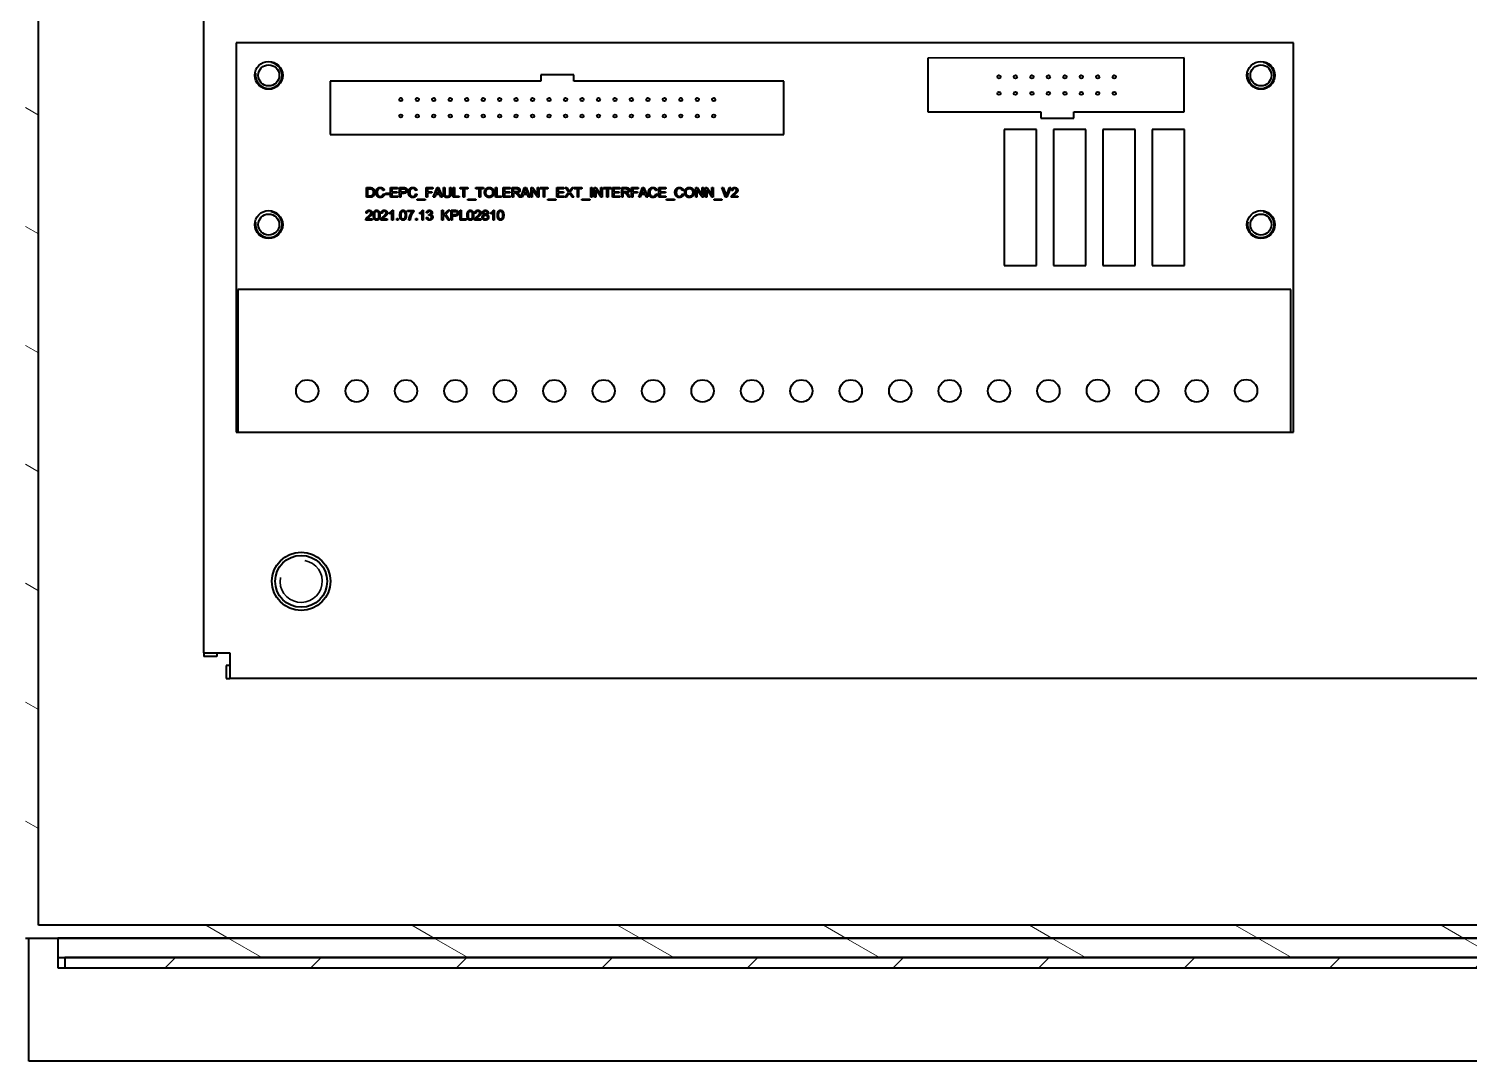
# Model space of a CAD drawing. Header units: millimetres. Extents: x 0 to 5945, y 0 to 4205.
# Drawn here: x 4224.2 to 4446.3, y 2547.1 to 2706.2 of the extents above; entities that cross this region are included whole.
import ezdxf

# ---------------------------------------------------------------- set-up
doc = ezdxf.new("R2010")
doc.units = ezdxf.units.MM
doc.header["$LTSCALE"] = 5
for name, color, linetype, lineweight in [('가시적인 것(ISO)', 3, 'Continuous', 40), ('가시적인 좁은 것(ISO)', 3, 'Continuous', 35), ('해치(ISO)', 7, 'Continuous', 18)]:
    doc.layers.add(name, color=color, linetype=linetype, lineweight=lineweight)
pattern_1 = [(150.00025, (0, 0), (-7.93744, -13.748187), [])]

msp = doc.modelspace()

# ---------------------------------------------------------------- hatches: boundary and pattern name
at = {"layer": '해치(ISO)'}
h = msp.add_hatch(dxfattribs=at)
h.set_pattern_fill('ANSI31', color=256, scale=127, angle=105.000246, style=0)
h.set_pattern_definition(pattern_1)
h.paths.add_polyline_path([(4223.7258, 3246.0699), (4223.7258, 2566.0699), (4228.7258, 2566.0699), (4583.7258, 2566.0699), (4588.7258, 2566.0699), (4588.7258, 3246.0699)])
h.paths.add_polyline_path([(4576.7258, 2609.2222), (4586.7258, 2609.2222), (4586.7258, 2568.0699), (4225.7258, 2568.0699), (4225.7258, 3244.0699), (4586.7258, 3244.0699), (4586.7258, 2622.9176), (4576.7258, 2622.9176), (4576.7258, 2617.3685), (4586.7258, 2617.3685), (4586.7258, 2614.7712), (4576.7258, 2614.7712)], flags=0)
h = msp.add_hatch(dxfattribs=at)
h.set_pattern_fill('ANSI31', color=256, scale=127, angle=105.000246, style=0)
h.set_pattern_definition(pattern_1)
h.paths.add_polyline_path([(4583.7258, 2563.0699), (4583.7258, 2566.0699), (4228.7258, 2566.0699), (4228.7258, 2563.0699), (4229.7851, 2563.0699), (4582.6665, 2563.0699)])
h = msp.add_hatch(dxfattribs=at)
h.set_pattern_fill('ANSI31', color=256, scale=127, style=0)
h.set_pattern_definition([(45, (0, 0), (-11.22532, 11.22532), [])])
h.paths.add_polyline_path([(4582.6665, 2561.4699), (4582.6665, 2563.0699), (4229.7851, 2563.0699), (4229.7851, 2561.4699)])

# ---------------------------------------------------------------- linework, layer by layer
at = {"layer": '가시적인 것(ISO)'}
for p, q in [((4225.7258, 2568.0699), (4225.7258, 3244.0699)), ((4251.2258, 2610.0699), (4251.2258, 3112.0699)), ((4419.2258, 2704.0699), (4256.2258, 2704.0699)), ((4256.2258, 2704.0699), (4256.2258, 2644.0699)), ((4419.2258, 2644.0699), (4419.2258, 2704.0699)), ((4402.4108, 2701.7609), (4362.8427, 2701.7372)), ((4362.8427, 2701.7372), (4362.8427, 2693.4449)), ((4402.4108, 2693.4424), (4402.4108, 2701.7609)), ((4308.2658, 2699.1499), (4303.1858, 2699.1499)), ((4303.1858, 2699.1499), (4303.1858, 2698.1974)), ((4308.2658, 2698.1974), (4308.2658, 2699.1499)), ((4303.1858, 2698.1974), (4270.6738, 2698.1974)), ((4270.6738, 2698.1974), (4270.6738, 2689.9424)), ((4340.6508, 2698.1974), (4308.2658, 2698.1974)), ((4340.6508, 2689.9424), (4340.6508, 2698.1974)), ((4362.8427, 2693.4449), (4368.1174, 2693.4424)), ((4368.1174, 2693.4424), (4380.3094, 2693.4424)), ((4380.3094, 2693.4424), (4380.3094, 2692.4899)), ((4380.3094, 2692.4899), (4385.3894, 2692.4899)), ((4385.3894, 2693.4424), (4402.4108, 2693.4424)), ((4385.3894, 2692.4899), (4385.3894, 2693.4424)), ((4270.6738, 2689.9424), (4340.6508, 2689.9424)), ((4374.6088, 2690.748), (4374.6088, 2669.7515)), ((4379.6041, 2690.748), (4374.6088, 2690.748)), ((4379.6041, 2669.7515), (4379.6041, 2690.748)), ((4382.2288, 2690.748), (4382.2288, 2669.7515)), ((4387.2241, 2690.748), (4382.2288, 2690.748)), ((4387.2241, 2669.7515), (4387.2241, 2690.748)), ((4389.8488, 2690.748), (4389.8488, 2669.7515)), ((4394.8441, 2690.748), (4389.8488, 2690.748)), ((4394.8441, 2669.7515), (4394.8441, 2690.748)), ((4397.4688, 2690.748), (4397.4688, 2669.7515)), ((4402.4641, 2690.748), (4397.4688, 2690.748)), ((4402.4641, 2669.7515), (4402.4641, 2690.748)), ((4276.287, 2680.2699), (4276.287, 2681.7699)), ((4276.287, 2681.7699), (4276.8038, 2681.7699)), ((4276.4859, 2681.5927), (4276.8015, 2681.5927)), ((4276.4859, 2680.4471), (4276.4859, 2681.5927)), ((4279.0446, 2681.3594), (4278.8491, 2681.3126)), ((4280.0164, 2680.2699), (4280.0164, 2681.7699)), ((4280.0164, 2681.7699), (4281.1026, 2681.7699)), ((4280.2154, 2681.5927), (4280.2154, 2681.1342)), ((4281.1026, 2681.5927), (4280.2154, 2681.5927)), ((4280.2154, 2681.1342), (4281.0465, 2681.1342)), ((4281.0465, 2681.1342), (4281.0465, 2680.957)), ((4281.1026, 2681.7699), (4281.1026, 2681.5927)), ((4281.4101, 2680.2699), (4281.4101, 2681.7699)), ((4281.4101, 2681.7699), (4281.976, 2681.7699)), ((4281.609, 2681.5927), (4281.9932, 2681.5927)), ((4281.609, 2681.0565), (4281.609, 2681.5927)), ((4281.9966, 2681.0565), (4281.609, 2681.0565)), ((4284.0523, 2681.3594), (4283.8568, 2681.3126)), ((4285.4974, 2680.2699), (4285.4974, 2681.7699)), ((4285.4974, 2681.7699), (4286.5103, 2681.7699)), ((4285.6963, 2681.5927), (4285.6963, 2681.1285)), ((4286.5103, 2681.5927), (4285.6963, 2681.5927)), ((4285.6963, 2681.1285), (4286.4006, 2681.1285)), ((4286.4006, 2681.1285), (4286.4006, 2680.9513)), ((4286.5103, 2681.7699), (4286.5103, 2681.5927)), ((4286.6041, 2680.2699), (4287.1803, 2681.7699)), ((4287.0363, 2680.885), (4287.202, 2681.3251)), ((4287.1803, 2681.7699), (4287.3952, 2681.7699)), ((4287.3884, 2681.3011), (4287.5462, 2680.885)), ((4287.3952, 2681.7699), (4288.008, 2680.2699)), ((4288.1693, 2681.7699), (4288.3682, 2681.7699)), ((4288.1693, 2680.9033), (4288.1693, 2681.7699)), ((4288.3682, 2681.7699), (4288.3682, 2680.9044)), ((4289.1502, 2681.7699), (4289.3491, 2681.7699)), ((4289.1502, 2680.9044), (4289.1502, 2681.7699)), ((4289.3491, 2681.7699), (4289.3491, 2680.9033)), ((4289.6715, 2680.2699), (4289.6715, 2681.7699)), ((4289.6715, 2681.7699), (4289.8705, 2681.7699)), ((4289.8705, 2681.7699), (4289.8705, 2680.4471)), ((4290.7325, 2681.7699), (4291.9215, 2681.7699)), ((4290.7325, 2681.5927), (4290.7325, 2681.7699)), ((4291.2264, 2681.5927), (4290.7325, 2681.5927)), ((4291.2264, 2680.2699), (4291.2264, 2681.5927)), ((4291.4254, 2681.5927), (4291.4254, 2680.2699)), ((4291.9215, 2681.5927), (4291.4254, 2681.5927)), ((4291.9215, 2681.7699), (4291.9215, 2681.5927)), ((4293.178, 2681.7699), (4294.367, 2681.7699)), ((4293.178, 2681.5927), (4293.178, 2681.7699)), ((4293.6719, 2681.5927), (4293.178, 2681.5927)), ((4293.6719, 2680.2699), (4293.6719, 2681.5927)), ((4293.8709, 2681.5927), (4293.8709, 2680.2699)), ((4294.367, 2681.5927), (4293.8709, 2681.5927)), ((4294.367, 2681.7699), (4294.367, 2681.5927)), ((4296.1929, 2680.2699), (4296.1929, 2681.7699)), ((4296.1929, 2681.7699), (4296.3918, 2681.7699)), ((4296.3918, 2681.7699), (4296.3918, 2680.4471)), ((4297.3705, 2680.2699), (4297.3705, 2681.7699)), ((4297.3705, 2681.7699), (4298.4566, 2681.7699)), ((4297.5694, 2681.5927), (4297.5694, 2681.1342)), ((4298.4566, 2681.5927), (4297.5694, 2681.5927)), ((4297.5694, 2681.1342), (4298.4006, 2681.1342)), ((4298.4006, 2681.1342), (4298.4006, 2680.957)), ((4298.4566, 2681.7699), (4298.4566, 2681.5927)), ((4298.7676, 2680.2699), (4298.7676, 2681.7699)), ((4298.7676, 2681.7699), (4299.433, 2681.7699)), ((4298.9665, 2681.6041), (4299.441, 2681.6041)), ((4298.9665, 2681.1079), (4298.9665, 2681.6041)), ((4299.393, 2681.1079), (4298.9665, 2681.1079)), ((4300.1144, 2680.2699), (4300.6906, 2681.7699)), ((4300.5465, 2680.885), (4300.7123, 2681.3251)), ((4300.6906, 2681.7699), (4300.9055, 2681.7699)), ((4300.8987, 2681.3011), (4301.0564, 2680.885)), ((4300.9055, 2681.7699), (4301.5183, 2680.2699)), ((4301.675, 2680.2699), (4301.675, 2681.7699)), ((4301.675, 2681.7699), (4301.8785, 2681.7699)), ((4301.8648, 2681.4475), (4301.8648, 2680.2699)), ((4302.6536, 2680.2699), (4301.8648, 2681.4475)), ((4301.8785, 2681.7699), (4302.6673, 2680.5923)), ((4302.6673, 2681.7699), (4302.8571, 2681.7699)), ((4302.6673, 2680.5923), (4302.6673, 2681.7699)), ((4302.8571, 2681.7699), (4302.8571, 2680.2699)), ((4303.0778, 2681.7699), (4304.2668, 2681.7699)), ((4303.0778, 2681.5927), (4303.0778, 2681.7699)), ((4303.5717, 2681.5927), (4303.0778, 2681.5927)), ((4303.5717, 2680.2699), (4303.5717, 2681.5927)), ((4303.7706, 2681.5927), (4303.7706, 2680.2699)), ((4304.2668, 2681.5927), (4303.7706, 2681.5927)), ((4304.2668, 2681.7699), (4304.2668, 2681.5927)), ((4305.6399, 2680.2699), (4305.6399, 2681.7699)), ((4305.6399, 2681.7699), (4306.726, 2681.7699)), ((4305.8388, 2681.5927), (4305.8388, 2681.1342)), ((4306.726, 2681.5927), (4305.8388, 2681.5927)), ((4305.8388, 2681.1342), (4306.67, 2681.1342)), ((4306.67, 2681.1342), (4306.67, 2680.957)), ((4306.726, 2681.7699), (4306.726, 2681.5927)), ((4306.8815, 2680.2699), (4307.4612, 2681.0473)), ((4306.9501, 2681.7699), (4307.1856, 2681.7699)), ((4307.4612, 2681.0473), (4306.9501, 2681.7699)), ((4307.1856, 2681.7699), (4307.46, 2681.3857)), ((4308.2157, 2681.7699), (4307.6956, 2681.0565)), ((4307.6956, 2681.0565), (4308.2569, 2680.2699)), ((4307.7001, 2681.3709), (4307.9997, 2681.7699)), ((4307.9997, 2681.7699), (4308.2157, 2681.7699)), ((4308.3198, 2681.7699), (4309.5088, 2681.7699)), ((4308.3198, 2681.5927), (4308.3198, 2681.7699)), ((4308.8137, 2681.5927), (4308.3198, 2681.5927)), ((4308.8137, 2680.2699), (4308.8137, 2681.5927)), ((4309.0126, 2681.5927), (4309.0126, 2680.2699)), ((4309.5088, 2681.5927), (4309.0126, 2681.5927)), ((4309.5088, 2681.7699), (4309.5088, 2681.5927)), ((4310.9116, 2680.2699), (4310.9116, 2681.7699)), ((4310.9116, 2681.7699), (4311.1106, 2681.7699)), ((4311.1106, 2681.7699), (4311.1106, 2680.2699)), ((4311.4581, 2680.2699), (4311.4581, 2681.7699)), ((4311.4581, 2681.7699), (4311.6616, 2681.7699)), ((4311.6479, 2681.4475), (4311.6479, 2680.2699)), ((4312.4368, 2680.2699), (4311.6479, 2681.4475)), ((4311.6616, 2681.7699), (4312.4505, 2680.5923)), ((4312.4505, 2681.7699), (4312.6403, 2681.7699)), ((4312.4505, 2680.5923), (4312.4505, 2681.7699)), ((4312.6403, 2681.7699), (4312.6403, 2680.2699)), ((4312.8609, 2681.7699), (4314.05, 2681.7699)), ((4312.8609, 2681.5927), (4312.8609, 2681.7699)), ((4313.3548, 2681.5927), (4312.8609, 2681.5927)), ((4313.3548, 2680.2699), (4313.3548, 2681.5927)), ((4313.5538, 2681.5927), (4313.5538, 2680.2699)), ((4314.05, 2681.5927), (4313.5538, 2681.5927)), ((4314.05, 2681.7699), (4314.05, 2681.5927)), ((4314.2581, 2680.2699), (4314.2581, 2681.7699)), ((4314.2581, 2681.7699), (4315.3442, 2681.7699)), ((4314.457, 2681.5927), (4314.457, 2681.1342)), ((4315.3442, 2681.5927), (4314.457, 2681.5927)), ((4314.457, 2681.1342), (4315.2882, 2681.1342)), ((4315.2882, 2681.1342), (4315.2882, 2680.957)), ((4315.3442, 2681.7699), (4315.3442, 2681.5927)), ((4315.6552, 2680.2699), (4315.6552, 2681.7699)), ((4315.6552, 2681.7699), (4316.3206, 2681.7699)), ((4315.8541, 2681.6041), (4316.3286, 2681.6041)), ((4315.8541, 2681.1079), (4315.8541, 2681.6041)), ((4316.2805, 2681.1079), (4315.8541, 2681.1079)), ((4317.1757, 2680.2699), (4317.1757, 2681.7699)), ((4317.1757, 2681.7699), (4318.1887, 2681.7699)), ((4317.3747, 2681.5927), (4317.3747, 2681.1285)), ((4318.1887, 2681.5927), (4317.3747, 2681.5927)), ((4317.3747, 2681.1285), (4318.0789, 2681.1285)), ((4318.0789, 2681.1285), (4318.0789, 2680.9513)), ((4318.1887, 2681.7699), (4318.1887, 2681.5927)), ((4318.2824, 2680.2699), (4318.8587, 2681.7699)), ((4318.7146, 2680.885), (4318.8804, 2681.3251)), ((4318.8587, 2681.7699), (4319.0736, 2681.7699)), ((4319.0667, 2681.3011), (4319.2245, 2680.885)), ((4319.0736, 2681.7699), (4319.6864, 2680.2699)), ((4321.0881, 2681.3594), (4320.8926, 2681.3126)), ((4321.3625, 2680.2699), (4321.3625, 2681.7699)), ((4321.3625, 2681.7699), (4322.4486, 2681.7699)), ((4321.5614, 2681.5927), (4321.5614, 2681.1342)), ((4322.4486, 2681.5927), (4321.5614, 2681.5927)), ((4321.5614, 2681.1342), (4322.3926, 2681.1342)), ((4322.3926, 2681.1342), (4322.3926, 2680.957)), ((4322.4486, 2681.7699), (4322.4486, 2681.5927)), ((4325.1651, 2681.3594), (4324.9696, 2681.3126)), ((4327.0641, 2680.2699), (4327.0641, 2681.7699)), ((4327.0641, 2681.7699), (4327.2676, 2681.7699)), ((4327.2539, 2681.4475), (4327.2539, 2680.2699)), ((4328.0427, 2680.2699), (4327.2539, 2681.4475)), ((4327.2676, 2681.7699), (4328.0565, 2680.5923)), ((4328.0565, 2681.7699), (4328.2462, 2681.7699)), ((4328.0565, 2680.5923), (4328.0565, 2681.7699)), ((4328.2462, 2681.7699), (4328.2462, 2680.2699)), ((4328.5778, 2680.2699), (4328.5778, 2681.7699)), ((4328.5778, 2681.7699), (4328.7813, 2681.7699)), ((4328.7676, 2681.4475), (4328.7676, 2680.2699)), ((4329.5565, 2680.2699), (4328.7676, 2681.4475)), ((4328.7813, 2681.7699), (4329.5702, 2680.5923)), ((4329.5702, 2681.7699), (4329.76, 2681.7699)), ((4329.5702, 2680.5923), (4329.5702, 2681.7699)), ((4329.76, 2681.7699), (4329.76, 2680.2699)), ((4331.6853, 2680.2699), (4331.1056, 2681.7699)), ((4331.1056, 2681.7699), (4331.3206, 2681.7699)), ((4331.3206, 2681.7699), (4331.7104, 2680.6803)), ((4331.8693, 2680.6803), (4332.2752, 2681.7699)), ((4332.4776, 2681.7699), (4331.8899, 2680.2699)), ((4332.2752, 2681.7699), (4332.4776, 2681.7699)), ((4332.7817, 2681.3229), (4332.5919, 2681.3423)), ((4276.8289, 2680.2699), (4276.287, 2680.2699)), ((4276.8061, 2680.4471), (4276.4859, 2680.4471)), ((4278.8709, 2680.7969), (4279.0698, 2680.7466)), ((4279.2184, 2680.7203), (4279.2184, 2680.9055)), ((4279.2184, 2680.9055), (4279.7855, 2680.9055)), ((4279.7855, 2680.7203), (4279.2184, 2680.7203)), ((4279.7855, 2680.9055), (4279.7855, 2680.7203)), ((4281.1369, 2680.2699), (4280.0164, 2680.2699)), ((4280.2154, 2680.957), (4280.2154, 2680.4471)), ((4281.0465, 2680.957), (4280.2154, 2680.957)), ((4280.2154, 2680.4471), (4281.1369, 2680.4471)), ((4281.1369, 2680.4471), (4281.1369, 2680.2699)), ((4281.609, 2680.2699), (4281.4101, 2680.2699)), ((4281.609, 2680.8793), (4281.609, 2680.2699)), ((4281.9943, 2680.8793), (4281.609, 2680.8793)), ((4283.8785, 2680.7969), (4284.0774, 2680.7466)), ((4284.1289, 2679.8537), (4284.1289, 2679.9863)), ((4284.1289, 2679.9863), (4285.3499, 2679.9863)), ((4285.3499, 2679.8537), (4284.1289, 2679.8537)), ((4285.3499, 2679.9863), (4285.3499, 2679.8537)), ((4285.6963, 2680.2699), (4285.4974, 2680.2699)), ((4285.6963, 2680.9513), (4285.6963, 2680.2699)), ((4286.4006, 2680.9513), (4285.6963, 2680.9513)), ((4286.8145, 2680.2699), (4286.6041, 2680.2699)), ((4286.9791, 2680.7238), (4286.8145, 2680.2699)), ((4287.6079, 2680.7238), (4286.9791, 2680.7238)), ((4287.5462, 2680.885), (4287.0363, 2680.885)), ((4287.7817, 2680.2699), (4287.6079, 2680.7238)), ((4288.008, 2680.2699), (4287.7817, 2680.2699)), ((4290.609, 2680.2699), (4289.6715, 2680.2699)), ((4289.8705, 2680.4471), (4290.609, 2680.4471)), ((4290.609, 2680.4471), (4290.609, 2680.2699)), ((4291.4254, 2680.2699), (4291.2264, 2680.2699)), ((4291.9318, 2679.8537), (4291.9318, 2679.9863)), ((4291.9318, 2679.9863), (4293.1529, 2679.9863)), ((4293.1529, 2679.8537), (4291.9318, 2679.8537)), ((4293.1529, 2679.9863), (4293.1529, 2679.8537)), ((4293.8709, 2680.2699), (4293.6719, 2680.2699)), ((4297.1304, 2680.2699), (4296.1929, 2680.2699)), ((4296.3918, 2680.4471), (4297.1304, 2680.4471)), ((4297.1304, 2680.4471), (4297.1304, 2680.2699)), ((4298.4909, 2680.2699), (4297.3705, 2680.2699)), ((4297.5694, 2680.957), (4297.5694, 2680.4471)), ((4298.4006, 2680.957), (4297.5694, 2680.957)), ((4297.5694, 2680.4471), (4298.4909, 2680.4471)), ((4298.4909, 2680.4471), (4298.4909, 2680.2699)), ((4298.9665, 2680.2699), (4298.7676, 2680.2699)), ((4298.9665, 2680.9364), (4298.9665, 2680.2699)), ((4299.1963, 2680.9364), (4298.9665, 2680.9364)), ((4299.84, 2680.2699), (4299.6411, 2680.582)), ((4299.8286, 2680.678), (4300.0881, 2680.2699)), ((4300.0881, 2680.2699), (4299.84, 2680.2699)), ((4300.3247, 2680.2699), (4300.1144, 2680.2699)), ((4300.4894, 2680.7238), (4300.3247, 2680.2699)), ((4301.1182, 2680.7238), (4300.4894, 2680.7238)), ((4301.0564, 2680.885), (4300.5465, 2680.885)), ((4301.292, 2680.2699), (4301.1182, 2680.7238)), ((4301.5183, 2680.2699), (4301.292, 2680.2699)), ((4301.8648, 2680.2699), (4301.675, 2680.2699)), ((4302.8571, 2680.2699), (4302.6536, 2680.2699)), ((4303.7706, 2680.2699), (4303.5717, 2680.2699)), ((4304.2771, 2679.8537), (4304.2771, 2679.9863)), ((4304.2771, 2679.9863), (4305.4981, 2679.9863)), ((4305.4981, 2679.8537), (4304.2771, 2679.8537)), ((4305.4981, 2679.9863), (4305.4981, 2679.8537)), ((4306.7603, 2680.2699), (4305.6399, 2680.2699)), ((4305.8388, 2680.957), (4305.8388, 2680.4471)), ((4306.67, 2680.957), (4305.8388, 2680.957)), ((4305.8388, 2680.4471), (4306.7603, 2680.4471)), ((4306.7603, 2680.4471), (4306.7603, 2680.2699)), ((4307.1205, 2680.2699), (4306.8815, 2680.2699)), ((4307.5, 2680.7901), (4307.1205, 2680.2699)), ((4308.0134, 2680.2699), (4307.6338, 2680.8049)), ((4308.2569, 2680.2699), (4308.0134, 2680.2699)), ((4309.0126, 2680.2699), (4308.8137, 2680.2699)), ((4309.5191, 2679.8537), (4309.5191, 2679.9863)), ((4309.5191, 2679.9863), (4310.7401, 2679.9863)), ((4310.7401, 2679.8537), (4309.5191, 2679.8537)), ((4310.7401, 2679.9863), (4310.7401, 2679.8537)), ((4311.1106, 2680.2699), (4310.9116, 2680.2699)), ((4311.6479, 2680.2699), (4311.4581, 2680.2699)), ((4312.6403, 2680.2699), (4312.4368, 2680.2699)), ((4313.5538, 2680.2699), (4313.3548, 2680.2699)), ((4315.3785, 2680.2699), (4314.2581, 2680.2699)), ((4314.457, 2680.957), (4314.457, 2680.4471)), ((4315.2882, 2680.957), (4314.457, 2680.957)), ((4314.457, 2680.4471), (4315.3785, 2680.4471)), ((4315.3785, 2680.4471), (4315.3785, 2680.2699)), ((4315.8541, 2680.2699), (4315.6552, 2680.2699)), ((4315.8541, 2680.9364), (4315.8541, 2680.2699)), ((4316.0839, 2680.9364), (4315.8541, 2680.9364)), ((4316.7276, 2680.2699), (4316.5286, 2680.582)), ((4316.7161, 2680.678), (4316.9757, 2680.2699)), ((4316.9757, 2680.2699), (4316.7276, 2680.2699)), ((4317.3747, 2680.2699), (4317.1757, 2680.2699)), ((4317.3747, 2680.9513), (4317.3747, 2680.2699)), ((4318.0789, 2680.9513), (4317.3747, 2680.9513)), ((4318.4928, 2680.2699), (4318.2824, 2680.2699)), ((4318.6574, 2680.7238), (4318.4928, 2680.2699)), ((4319.2863, 2680.7238), (4318.6574, 2680.7238)), ((4319.2245, 2680.885), (4318.7146, 2680.885)), ((4319.46, 2680.2699), (4319.2863, 2680.7238)), ((4319.6864, 2680.2699), (4319.46, 2680.2699)), ((4320.9143, 2680.7969), (4321.1132, 2680.7466)), ((4322.4829, 2680.2699), (4321.3625, 2680.2699)), ((4321.5614, 2680.957), (4321.5614, 2680.4471)), ((4322.3926, 2680.957), (4321.5614, 2680.957)), ((4321.5614, 2680.4471), (4322.4829, 2680.4471)), ((4322.4829, 2680.4471), (4322.4829, 2680.2699)), ((4322.5629, 2679.8537), (4322.5629, 2679.9863)), ((4322.5629, 2679.9863), (4323.784, 2679.9863)), ((4323.784, 2679.8537), (4322.5629, 2679.8537)), ((4323.784, 2679.9863), (4323.784, 2679.8537)), ((4324.9913, 2680.7969), (4325.1902, 2680.7466)), ((4327.2539, 2680.2699), (4327.0641, 2680.2699)), ((4328.2462, 2680.2699), (4328.0427, 2680.2699)), ((4328.7676, 2680.2699), (4328.5778, 2680.2699)), ((4329.76, 2680.2699), (4329.5565, 2680.2699)), ((4329.8994, 2679.8537), (4329.8994, 2679.9863)), ((4329.8994, 2679.9863), (4331.1205, 2679.9863)), ((4331.1205, 2679.8537), (4329.8994, 2679.8537)), ((4331.1205, 2679.9863), (4331.1205, 2679.8537)), ((4331.8899, 2680.2699), (4331.6853, 2680.2699)), ((4333.5488, 2680.2699), (4332.5576, 2680.2699)), ((4332.8137, 2680.4471), (4333.5488, 2680.4471)), ((4333.5488, 2680.4471), (4333.5488, 2680.2699)), ((4277.1799, 2676.7699), (4276.1887, 2676.7699)), ((4276.4128, 2677.8229), (4276.223, 2677.8423)), ((4276.4448, 2676.9471), (4277.1799, 2676.9471)), ((4277.1799, 2676.9471), (4277.1799, 2676.7699)), ((4279.51, 2676.7699), (4278.5187, 2676.7699)), ((4278.7428, 2677.8229), (4278.553, 2677.8423)), ((4278.7748, 2676.9471), (4279.51, 2676.9471)), ((4279.51, 2676.9471), (4279.51, 2676.7699)), ((4279.8484, 2677.7211), (4279.8484, 2677.8995)), ((4280.2165, 2676.7699), (4280.2165, 2677.9429)), ((4280.4006, 2676.7699), (4280.2165, 2676.7699)), ((4280.2817, 2678.2756), (4280.4006, 2678.2756)), ((4280.4006, 2678.2756), (4280.4006, 2676.7699)), ((4280.9757, 2676.7699), (4280.9757, 2676.9791)), ((4280.9757, 2676.9791), (4281.1849, 2676.9791)), ((4281.1849, 2676.7699), (4280.9757, 2676.7699)), ((4281.1849, 2676.9791), (4281.1849, 2676.7699)), ((4282.6323, 2678.0732), (4282.6323, 2678.2504)), ((4282.6323, 2678.2504), (4283.6029, 2678.2504)), ((4283.3663, 2678.0732), (4282.6323, 2678.0732)), ((4283.0313, 2676.7699), (4282.8415, 2676.7699)), ((4283.6029, 2678.2504), (4283.6029, 2678.1075)), ((4283.8876, 2676.7699), (4283.8876, 2676.9791)), ((4283.8876, 2676.9791), (4284.0968, 2676.9791)), ((4284.0968, 2676.7699), (4283.8876, 2676.7699)), ((4284.0968, 2676.9791), (4284.0968, 2676.7699)), ((4284.5073, 2677.7211), (4284.5073, 2677.8995)), ((4284.8754, 2676.7699), (4284.8754, 2677.9429)), ((4285.0595, 2676.7699), (4284.8754, 2676.7699)), ((4284.9406, 2678.2756), (4285.0595, 2678.2756)), ((4285.0595, 2678.2756), (4285.0595, 2676.7699)), ((4285.5328, 2677.1677), (4285.7169, 2677.1918)), ((4285.7352, 2677.8537), (4285.5511, 2677.8869)), ((4285.8964, 2677.481), (4285.9158, 2677.6422)), ((4287.9269, 2676.7699), (4287.9269, 2678.2699)), ((4287.9269, 2678.2699), (4288.1258, 2678.2699)), ((4288.1258, 2676.7699), (4287.9269, 2676.7699)), ((4288.1258, 2677.5267), (4288.8712, 2678.2699)), ((4288.1258, 2678.2699), (4288.1258, 2677.5267)), ((4288.3716, 2677.5279), (4288.1258, 2677.2901)), ((4288.1258, 2677.2901), (4288.1258, 2676.7699)), ((4288.9055, 2676.7699), (4288.3716, 2677.5279)), ((4289.1399, 2678.2699), (4288.5111, 2677.6616)), ((4288.5111, 2677.6616), (4289.1673, 2676.7699)), ((4288.8712, 2678.2699), (4289.1399, 2678.2699)), ((4289.1673, 2676.7699), (4288.9055, 2676.7699)), ((4289.3331, 2676.7699), (4289.3331, 2678.2699)), ((4289.3331, 2678.2699), (4289.8991, 2678.2699)), ((4289.5321, 2676.7699), (4289.3331, 2676.7699)), ((4289.5321, 2678.0927), (4289.9162, 2678.0927)), ((4289.5321, 2677.5565), (4289.5321, 2678.0927)), ((4289.9196, 2677.5565), (4289.5321, 2677.5565)), ((4289.5321, 2677.3793), (4289.5321, 2676.7699)), ((4289.9173, 2677.3793), (4289.5321, 2677.3793)), ((4290.7234, 2676.7699), (4290.7234, 2678.2699)), ((4290.7234, 2678.2699), (4290.9223, 2678.2699)), ((4291.6609, 2676.7699), (4290.7234, 2676.7699)), ((4290.9223, 2678.2699), (4290.9223, 2676.9471)), ((4290.9223, 2676.9471), (4291.6609, 2676.9471)), ((4291.6609, 2676.9471), (4291.6609, 2676.7699)), ((4293.9543, 2676.7699), (4292.9631, 2676.7699)), ((4293.1872, 2677.8229), (4292.9974, 2677.8423)), ((4293.2192, 2676.9471), (4293.9543, 2676.9471)), ((4293.9543, 2676.9471), (4293.9543, 2676.7699)), ((4295.4577, 2677.7211), (4295.4577, 2677.8995)), ((4295.8259, 2676.7699), (4295.8259, 2677.9429)), ((4296.01, 2676.7699), (4295.8259, 2676.7699)), ((4295.8911, 2678.2756), (4296.01, 2678.2756)), ((4296.01, 2678.2756), (4296.01, 2676.7699)), ((4374.6088, 2669.7515), (4379.6041, 2669.7515)), ((4382.2288, 2669.7515), (4387.2241, 2669.7515)), ((4389.8488, 2669.7515), (4394.8441, 2669.7515)), ((4397.4688, 2669.7515), (4402.4641, 2669.7515)), ((4418.8446, 2666.0697), (4256.4459, 2666.0697)), ((4256.4459, 2666.0697), (4256.4459, 2644.0699)), ((4418.8446, 2644.0699), (4418.8446, 2666.0697)), ((4256.2258, 2644.0699), (4256.4459, 2644.0699)), ((4256.4459, 2644.0699), (4418.8446, 2644.0699)), ((4418.8446, 2644.0699), (4419.2258, 2644.0699)), ((4251.2258, 2610.0699), (4255.2258, 2610.0699)), ((4251.2258, 2610.0699), (4251.2258, 2609.4841)), ((4253.2258, 2610.0699), (4253.2258, 2609.4841)), ((4255.2258, 2610.0699), (4255.2258, 2606.0699)), ((4253.2258, 2609.4841), (4251.2258, 2609.4841)), ((4255.2258, 2608.0699), (4254.64, 2608.0699)), ((4254.64, 2608.0699), (4254.64, 2606.0699)), ((4254.64, 2606.0699), (4255.2258, 2606.0699)), ((4557.2258, 2606.0699), (4255.2258, 2606.0699)), ((4586.7258, 2568.0699), (4225.7258, 2568.0699)), ((4223.7258, 2566.0699), (4588.7258, 2566.0699)), ((4224.2258, 2547.0925), (4224.2258, 2566.0699)), ((4583.7258, 2566.0699), (4228.7258, 2566.0699)), ((4228.7258, 2566.0699), (4228.7258, 2563.0699)), ((4228.7258, 2563.0699), (4583.7258, 2563.0699)), ((4228.7258, 2563.0699), (4228.7258, 2561.4699)), ((4228.7258, 2561.4699), (4229.7851, 2561.4699)), ((4582.6665, 2563.0699), (4229.7851, 2563.0699)), ((4229.7851, 2563.0699), (4229.7851, 2561.4699)), ((4229.7851, 2561.4699), (4582.6665, 2561.4699)), ((4588.2258, 2547.0925), (4224.2258, 2547.0925))]:
    msp.add_line(p, q, dxfattribs=at)
for centre, radius in [((4261.2258, 2699.0699), 2.15), ((4414.2258, 2699.0699), 2.15), ((4261.2258, 2699.0699), 1.621), ((4373.8324, 2698.8399), 0.25), ((4376.3724, 2698.8399), 0.25), ((4378.9124, 2698.8399), 0.25), ((4381.4524, 2698.8399), 0.25), ((4383.9924, 2698.8399), 0.25), ((4386.5324, 2698.8399), 0.25), ((4389.0724, 2698.8399), 0.25), ((4391.6124, 2698.8399), 0.25), ((4414.2258, 2699.0699), 1.621), ((4373.8324, 2696.2999), 0.25), ((4376.3724, 2696.2999), 0.25), ((4378.9124, 2696.2999), 0.25), ((4381.4524, 2696.2999), 0.25), ((4383.9924, 2696.2999), 0.25), ((4386.5324, 2696.2999), 0.25), ((4389.0724, 2696.2999), 0.25), ((4391.6124, 2696.2999), 0.25), ((4281.5958, 2695.3399), 0.25), ((4284.1358, 2695.3399), 0.25), ((4286.6758, 2695.3399), 0.25), ((4289.2158, 2695.3399), 0.25), ((4291.7558, 2695.3399), 0.25), ((4294.2958, 2695.3399), 0.25), ((4296.8358, 2695.3399), 0.25), ((4299.3758, 2695.3399), 0.25), ((4301.9158, 2695.3399), 0.25), ((4304.4558, 2695.3399), 0.25), ((4306.9958, 2695.3399), 0.25), ((4309.5358, 2695.3399), 0.25), ((4312.0758, 2695.3399), 0.25), ((4314.6158, 2695.3399), 0.25), ((4317.1558, 2695.3399), 0.25), ((4319.6958, 2695.3399), 0.25), ((4322.2358, 2695.3399), 0.25), ((4324.7758, 2695.3399), 0.25), ((4327.3158, 2695.3399), 0.25), ((4329.8558, 2695.3399), 0.25), ((4281.5958, 2692.7999), 0.25), ((4284.1358, 2692.7999), 0.25), ((4286.6758, 2692.7999), 0.25), ((4289.2158, 2692.7999), 0.25), ((4291.7558, 2692.7999), 0.25), ((4294.2958, 2692.7999), 0.25), ((4296.8358, 2692.7999), 0.25), ((4299.3758, 2692.7999), 0.25), ((4301.9158, 2692.7999), 0.25), ((4304.4558, 2692.7999), 0.25), ((4306.9958, 2692.7999), 0.25), ((4309.5358, 2692.7999), 0.25), ((4312.0758, 2692.7999), 0.25), ((4314.6158, 2692.7999), 0.25), ((4317.1558, 2692.7999), 0.25), ((4319.6958, 2692.7999), 0.25), ((4322.2358, 2692.7999), 0.25), ((4324.7758, 2692.7999), 0.25), ((4327.3158, 2692.7999), 0.25), ((4329.8558, 2692.7999), 0.25), ((4261.2258, 2676.0699), 2.15), ((4261.2258, 2676.0699), 1.621), ((4414.2258, 2676.0699), 2.15), ((4414.2258, 2676.0699), 1.621), ((4267.1609, 2650.4203), 1.721), ((4274.7809, 2650.4203), 1.721), ((4282.4009, 2650.4203), 1.721), ((4290.0209, 2650.4203), 1.721), ((4297.6409, 2650.4203), 1.721), ((4305.2609, 2650.4203), 1.721), ((4312.8809, 2650.4203), 1.721), ((4320.5009, 2650.4203), 1.721), ((4328.1205, 2650.4203), 1.721), ((4335.7405, 2650.4203), 1.721), ((4343.3605, 2650.4203), 1.721), ((4350.9805, 2650.4203), 1.721), ((4358.6005, 2650.4203), 1.721), ((4366.2205, 2650.4203), 1.721), ((4373.8405, 2650.4203), 1.721), ((4381.4605, 2650.4203), 1.721), ((4389.0805, 2650.4703), 1.721), ((4396.7005, 2650.4203), 1.721), ((4404.3205, 2650.4203), 1.721), ((4411.9405, 2650.4703), 1.721), ((4266.2258, 2621.0699), 4.5), ((4266.2258, 2621.0699), 4)]:
    msp.add_circle(centre, radius, dxfattribs=at)
for points in [[(4276.8015, 2681.5927), (4276.9776, 2681.5927), (4277.0576, 2681.5618)], [(4276.8038, 2681.7699), (4276.9787, 2681.7699), (4277.0713, 2681.7482)], [(4277.5275, 2681.0279), (4277.5275, 2680.8575), (4277.4475, 2680.5934), (4277.3228, 2680.4208), (4277.1742, 2680.3213), (4276.965, 2680.2699), (4276.8289, 2680.2699)], [(4277.0576, 2681.5618), (4277.1685, 2681.5195), (4277.3228, 2681.2668), (4277.3228, 2681.0313)], [(4277.0713, 2681.7482), (4277.2005, 2681.7184), (4277.2908, 2681.6407)], [(4277.3228, 2681.0313), (4277.3228, 2680.861), (4277.2439, 2680.6232), (4277.1731, 2680.5523)], [(4277.2908, 2681.6407), (4277.4097, 2681.5412), (4277.5275, 2681.2291), (4277.5275, 2681.0279)], [(4277.7436, 2681.0313), (4277.7436, 2681.2657), (4277.9231, 2681.6155), (4278.2535, 2681.7962), (4278.4524, 2681.7962)], [(4278.449, 2680.2447), (4278.2066, 2680.2447), (4277.9025, 2680.4425), (4277.7436, 2680.8164), (4277.7436, 2681.0313)], [(4278.4478, 2681.6258), (4278.2752, 2681.6258), (4278.042, 2681.46), (4277.9482, 2681.1811), (4277.9482, 2681.0325)], [(4277.9482, 2681.0325), (4277.9482, 2680.8415), (4278.0603, 2680.5557), (4278.2946, 2680.4151), (4278.4318, 2680.4151)], [(4278.8491, 2681.3126), (4278.7965, 2681.4761), (4278.5988, 2681.6258), (4278.4478, 2681.6258)], [(4278.4524, 2681.7962), (4278.6776, 2681.7962), (4278.984, 2681.5664), (4279.0446, 2681.3594)], [(4281.976, 2681.7699), (4282.1258, 2681.7699), (4282.2047, 2681.755)], [(4281.9932, 2681.5927), (4282.1281, 2681.5927), (4282.1784, 2681.5789)], [(4282.5557, 2681.3354), (4282.5557, 2681.1445), (4282.3122, 2680.8793), (4281.9943, 2680.8793)], [(4282.351, 2681.3297), (4282.351, 2681.1994), (4282.1898, 2681.0565), (4281.9966, 2681.0565)], [(4282.1784, 2681.5789), (4282.2561, 2681.5584), (4282.351, 2681.4235), (4282.351, 2681.3297)], [(4282.2047, 2681.755), (4282.3156, 2681.7367), (4282.4642, 2681.6338), (4282.5557, 2681.4475), (4282.5557, 2681.3354)], [(4282.7512, 2681.0313), (4282.7512, 2681.2657), (4282.9307, 2681.6155), (4283.2611, 2681.7962), (4283.46, 2681.7962)], [(4283.4566, 2680.2447), (4283.2142, 2680.2447), (4282.9101, 2680.4425), (4282.7512, 2680.8164), (4282.7512, 2681.0313)], [(4283.4555, 2681.6258), (4283.2828, 2681.6258), (4283.0496, 2681.46), (4282.9558, 2681.1811), (4282.9558, 2681.0325)], [(4282.9558, 2681.0325), (4282.9558, 2680.8415), (4283.0679, 2680.5557), (4283.3023, 2680.4151), (4283.4395, 2680.4151)], [(4283.8568, 2681.3126), (4283.8042, 2681.4761), (4283.6064, 2681.6258), (4283.4555, 2681.6258)], [(4283.46, 2681.7962), (4283.6853, 2681.7962), (4283.9917, 2681.5664), (4284.0523, 2681.3594)], [(4287.202, 2681.3251), (4287.2535, 2681.468), (4287.2832, 2681.6121)], [(4287.2832, 2681.6121), (4287.3175, 2681.4909), (4287.3884, 2681.3011)], [(4294.5111, 2681.0004), (4294.5111, 2681.3743), (4294.9124, 2681.7962), (4295.2291, 2681.7962)], [(4295.2291, 2680.2447), (4295.0164, 2680.2447), (4294.6826, 2680.4494), (4294.5111, 2680.8027), (4294.5111, 2681.0004)], [(4294.7157, 2680.9982), (4294.7157, 2681.3366), (4295.0199, 2681.6258), (4295.2302, 2681.6258)], [(4295.2279, 2680.4151), (4295.0073, 2680.4151), (4294.7157, 2680.7272), (4294.7157, 2680.9982)], [(4295.7413, 2681.0199), (4295.7413, 2680.7295), (4295.452, 2680.4151), (4295.2279, 2680.4151)], [(4295.2291, 2681.7962), (4295.4372, 2681.7962), (4295.771, 2681.5972), (4295.9459, 2681.2428), (4295.9459, 2681.0176)], [(4295.9459, 2681.0176), (4295.9459, 2680.7901), (4295.7619, 2680.4299), (4295.4234, 2680.2447), (4295.2291, 2680.2447)], [(4295.2302, 2681.6258), (4295.3789, 2681.6258), (4295.6178, 2681.4761), (4295.7413, 2681.2028), (4295.7413, 2681.0199)], [(4299.7622, 2681.3606), (4299.7622, 2681.2886), (4299.6822, 2681.1639), (4299.529, 2681.1079), (4299.393, 2681.1079)], [(4299.433, 2681.7699), (4299.633, 2681.7699), (4299.8423, 2681.6887), (4299.9669, 2681.4841), (4299.9669, 2681.3606)], [(4299.441, 2681.6041), (4299.6079, 2681.6041), (4299.7622, 2681.4669), (4299.7622, 2681.3606)], [(4299.9669, 2681.3606), (4299.9669, 2681.2005), (4299.76, 2680.9821), (4299.545, 2680.9524)], [(4300.7123, 2681.3251), (4300.7638, 2681.468), (4300.7935, 2681.6121)], [(4300.7935, 2681.6121), (4300.8278, 2681.4909), (4300.8987, 2681.3011)], [(4307.46, 2681.3857), (4307.5458, 2681.2668), (4307.5801, 2681.2017)], [(4307.5801, 2681.2017), (4307.6304, 2681.2817), (4307.7001, 2681.3709)], [(4316.6498, 2681.3606), (4316.6498, 2681.2886), (4316.5698, 2681.1639), (4316.4166, 2681.1079), (4316.2805, 2681.1079)], [(4316.3206, 2681.7699), (4316.5206, 2681.7699), (4316.7298, 2681.6887), (4316.8545, 2681.4841), (4316.8545, 2681.3606)], [(4316.3286, 2681.6041), (4316.4955, 2681.6041), (4316.6498, 2681.4669), (4316.6498, 2681.3606)], [(4316.8545, 2681.3606), (4316.8545, 2681.2005), (4316.6475, 2680.9821), (4316.4326, 2680.9524)], [(4318.8804, 2681.3251), (4318.9318, 2681.468), (4318.9616, 2681.6121)], [(4318.9616, 2681.6121), (4318.9959, 2681.4909), (4319.0667, 2681.3011)], [(4319.787, 2681.0313), (4319.787, 2681.2657), (4319.9665, 2681.6155), (4320.2969, 2681.7962), (4320.4959, 2681.7962)], [(4320.4924, 2680.2447), (4320.25, 2680.2447), (4319.9459, 2680.4425), (4319.787, 2680.8164), (4319.787, 2681.0313)], [(4320.4913, 2681.6258), (4320.3186, 2681.6258), (4320.0854, 2681.46), (4319.9917, 2681.1811), (4319.9917, 2681.0325)], [(4319.9917, 2681.0325), (4319.9917, 2680.8415), (4320.1037, 2680.5557), (4320.3381, 2680.4151), (4320.4753, 2680.4151)], [(4320.8926, 2681.3126), (4320.84, 2681.4761), (4320.6422, 2681.6258), (4320.4913, 2681.6258)], [(4320.4959, 2681.7962), (4320.7211, 2681.7962), (4321.0275, 2681.5664), (4321.0881, 2681.3594)], [(4323.864, 2681.0313), (4323.864, 2681.2657), (4324.0435, 2681.6155), (4324.3739, 2681.7962), (4324.5728, 2681.7962)], [(4324.5694, 2680.2447), (4324.327, 2680.2447), (4324.0229, 2680.4425), (4323.864, 2680.8164), (4323.864, 2681.0313)], [(4324.5683, 2681.6258), (4324.3956, 2681.6258), (4324.1624, 2681.46), (4324.0686, 2681.1811), (4324.0686, 2681.0325)], [(4324.0686, 2681.0325), (4324.0686, 2680.8415), (4324.1807, 2680.5557), (4324.4151, 2680.4151), (4324.5523, 2680.4151)], [(4324.9696, 2681.3126), (4324.917, 2681.4761), (4324.7192, 2681.6258), (4324.5683, 2681.6258)], [(4324.5728, 2681.7962), (4324.7981, 2681.7962), (4325.1045, 2681.5664), (4325.1651, 2681.3594)], [(4325.3754, 2681.0004), (4325.3754, 2681.3743), (4325.7767, 2681.7962), (4326.0934, 2681.7962)], [(4326.0934, 2680.2447), (4325.8808, 2680.2447), (4325.5469, 2680.4494), (4325.3754, 2680.8027), (4325.3754, 2681.0004)], [(4325.5801, 2680.9982), (4325.5801, 2681.3366), (4325.8842, 2681.6258), (4326.0946, 2681.6258)], [(4326.0923, 2680.4151), (4325.8716, 2680.4151), (4325.5801, 2680.7272), (4325.5801, 2680.9982)], [(4326.6056, 2681.0199), (4326.6056, 2680.7295), (4326.3164, 2680.4151), (4326.0923, 2680.4151)], [(4326.0934, 2681.7962), (4326.3015, 2681.7962), (4326.6353, 2681.5972), (4326.8103, 2681.2428), (4326.8103, 2681.0176)], [(4326.8103, 2681.0176), (4326.8103, 2680.7901), (4326.6262, 2680.4299), (4326.2878, 2680.2447), (4326.0934, 2680.2447)], [(4326.0946, 2681.6258), (4326.2432, 2681.6258), (4326.4821, 2681.4761), (4326.6056, 2681.2028), (4326.6056, 2681.0199)], [(4332.5919, 2681.3423), (4332.6113, 2681.5538), (4332.8651, 2681.7756), (4333.0789, 2681.7756)], [(4333.0744, 2681.6235), (4332.9417, 2681.6235), (4332.7828, 2681.4635), (4332.7817, 2681.3229)], [(4332.9417, 2680.8244), (4333.1853, 2681.0256), (4333.3568, 2681.2588), (4333.3568, 2681.364)], [(4333.3568, 2681.364), (4333.3568, 2681.4738), (4333.2001, 2681.6235), (4333.0744, 2681.6235)], [(4333.0789, 2681.7756), (4333.295, 2681.7756), (4333.5465, 2681.5366), (4333.5465, 2681.3594)], [(4333.5465, 2681.3594), (4333.5465, 2681.2691), (4333.4734, 2681.0953), (4333.3019, 2680.9033), (4333.1041, 2680.7352)], [(4277.1731, 2680.5523), (4277.1239, 2680.502), (4276.9547, 2680.4471), (4276.8061, 2680.4471)], [(4278.4318, 2680.4151), (4278.5988, 2680.4151), (4278.8297, 2680.6071), (4278.8709, 2680.7969)], [(4279.0698, 2680.7466), (4279.0069, 2680.502), (4278.6834, 2680.2447), (4278.449, 2680.2447)], [(4283.4395, 2680.4151), (4283.6064, 2680.4151), (4283.8373, 2680.6071), (4283.8785, 2680.7969)], [(4284.0774, 2680.7466), (4284.0145, 2680.502), (4283.691, 2680.2447), (4283.4566, 2680.2447)], [(4288.7626, 2680.2447), (4288.5523, 2680.2447), (4288.2836, 2680.3899), (4288.1693, 2680.6655), (4288.1693, 2680.9033)], [(4288.3682, 2680.9044), (4288.3682, 2680.71), (4288.4402, 2680.5248), (4288.6174, 2680.4242), (4288.7455, 2680.4242)], [(4288.7455, 2680.4242), (4288.9638, 2680.4242), (4289.1502, 2680.6232), (4289.1502, 2680.9044)], [(4289.3491, 2680.9033), (4289.3491, 2680.6769), (4289.2474, 2680.4116), (4288.9798, 2680.2447), (4288.7626, 2680.2447)], [(4299.3072, 2680.9296), (4299.2729, 2680.9364), (4299.1963, 2680.9364)], [(4299.6411, 2680.582), (4299.5542, 2680.7169), (4299.4421, 2680.8598), (4299.3529, 2680.9181), (4299.3072, 2680.9296)], [(4299.545, 2680.9524), (4299.6228, 2680.9147), (4299.6639, 2680.8781)], [(4299.6639, 2680.8781), (4299.7508, 2680.7981), (4299.8286, 2680.678)], [(4307.5709, 2680.8975), (4307.5218, 2680.8209), (4307.5, 2680.7901)], [(4307.6338, 2680.8049), (4307.6018, 2680.8507), (4307.5709, 2680.8975)], [(4316.1948, 2680.9296), (4316.1605, 2680.9364), (4316.0839, 2680.9364)], [(4316.5286, 2680.582), (4316.4417, 2680.7169), (4316.3297, 2680.8598), (4316.2405, 2680.9181), (4316.1948, 2680.9296)], [(4316.4326, 2680.9524), (4316.5103, 2680.9147), (4316.5515, 2680.8781)], [(4316.5515, 2680.8781), (4316.6384, 2680.7981), (4316.7161, 2680.678)], [(4320.4753, 2680.4151), (4320.6422, 2680.4151), (4320.8731, 2680.6071), (4320.9143, 2680.7969)], [(4321.1132, 2680.7466), (4321.0504, 2680.502), (4320.7268, 2680.2447), (4320.4924, 2680.2447)], [(4324.5523, 2680.4151), (4324.7192, 2680.4151), (4324.9501, 2680.6071), (4324.9913, 2680.7969)], [(4325.1902, 2680.7466), (4325.1273, 2680.502), (4324.8038, 2680.2447), (4324.5694, 2680.2447)], [(4331.7104, 2680.6803), (4331.7573, 2680.55), (4331.7893, 2680.4357)], [(4331.7893, 2680.4357), (4331.8236, 2680.558), (4331.8693, 2680.6803)], [(4332.5576, 2680.2699), (4332.5553, 2680.3362), (4332.5793, 2680.3979)], [(4332.5793, 2680.3979), (4332.617, 2680.4997), (4332.784, 2680.6952), (4332.9417, 2680.8244)], [(4333.1041, 2680.7352), (4332.9383, 2680.5969), (4332.8446, 2680.4974), (4332.8137, 2680.4471)], [(4276.1887, 2676.7699), (4276.1864, 2676.8362), (4276.2104, 2676.8979)], [(4276.2104, 2676.8979), (4276.2481, 2676.9997), (4276.4151, 2677.1952), (4276.5728, 2677.3244)], [(4276.223, 2677.8423), (4276.2424, 2678.0538), (4276.4962, 2678.2756), (4276.71, 2678.2756)], [(4276.7055, 2678.1235), (4276.5728, 2678.1235), (4276.4139, 2677.9635), (4276.4128, 2677.8229)], [(4276.7352, 2677.2352), (4276.5694, 2677.0969), (4276.4757, 2676.9974), (4276.4448, 2676.9471)], [(4276.5728, 2677.3244), (4276.8164, 2677.5256), (4276.9879, 2677.7588), (4276.9879, 2677.864)], [(4276.9879, 2677.864), (4276.9879, 2677.9738), (4276.8312, 2678.1235), (4276.7055, 2678.1235)], [(4276.71, 2678.2756), (4276.9261, 2678.2756), (4277.1776, 2678.0366), (4277.1776, 2677.8594)], [(4277.1776, 2677.8594), (4277.1776, 2677.7691), (4277.1045, 2677.5953), (4276.933, 2677.4033), (4276.7352, 2677.2352)], [(4277.3777, 2677.5096), (4277.3777, 2677.776), (4277.4875, 2678.1007), (4277.7024, 2678.2756), (4277.867, 2678.2756)], [(4277.5263, 2676.8991), (4277.3777, 2677.0877), (4277.3777, 2677.5096)], [(4277.867, 2676.7447), (4277.6498, 2676.7447), (4277.5263, 2676.8991)], [(4277.5675, 2677.5096), (4277.5675, 2677.8789), (4277.6624, 2678.0161)], [(4277.867, 2676.8956), (4277.7401, 2676.8956), (4277.5675, 2677.1392), (4277.5675, 2677.5096)], [(4277.6624, 2678.0161), (4277.7379, 2678.1235), (4277.8648, 2678.1235)], [(4277.8648, 2678.1235), (4277.9928, 2678.1235), (4278.1654, 2677.88), (4278.1654, 2677.5096)], [(4277.867, 2678.2756), (4277.9871, 2678.2756), (4278.17, 2678.1784), (4278.2878, 2677.9955), (4278.3552, 2677.7325), (4278.3552, 2677.5096)], [(4278.1654, 2677.5096), (4278.1654, 2677.1403), (4277.9928, 2676.8956), (4277.867, 2676.8956)], [(4278.3552, 2677.5096), (4278.3552, 2677.2455), (4278.2466, 2676.9208), (4278.0305, 2676.7447), (4277.867, 2676.7447)], [(4278.5187, 2676.7699), (4278.5164, 2676.8362), (4278.5404, 2676.8979)], [(4278.5404, 2676.8979), (4278.5782, 2676.9997), (4278.7451, 2677.1952), (4278.9029, 2677.3244)], [(4278.553, 2677.8423), (4278.5725, 2678.0538), (4278.8263, 2678.2756), (4279.0401, 2678.2756)], [(4279.0355, 2678.1235), (4278.9029, 2678.1235), (4278.7439, 2677.9635), (4278.7428, 2677.8229)], [(4279.0652, 2677.2352), (4278.8994, 2677.0969), (4278.8057, 2676.9974), (4278.7748, 2676.9471)], [(4278.9029, 2677.3244), (4279.1464, 2677.5256), (4279.3179, 2677.7588), (4279.3179, 2677.864)], [(4279.3179, 2677.864), (4279.3179, 2677.9738), (4279.1613, 2678.1235), (4279.0355, 2678.1235)], [(4279.0401, 2678.2756), (4279.2561, 2678.2756), (4279.5077, 2678.0366), (4279.5077, 2677.8594)], [(4279.5077, 2677.8594), (4279.5077, 2677.7691), (4279.4345, 2677.5953), (4279.263, 2677.4033), (4279.0652, 2677.2352)], [(4279.8484, 2677.8995), (4280.0027, 2677.9715), (4280.2337, 2678.1784), (4280.2817, 2678.2756)], [(4280.2165, 2677.9429), (4280.1502, 2677.88), (4279.9341, 2677.7531), (4279.8484, 2677.7211)], [(4281.4547, 2677.5096), (4281.4547, 2677.776), (4281.5645, 2678.1007), (4281.7794, 2678.2756), (4281.944, 2678.2756)], [(4281.6033, 2676.8991), (4281.4547, 2677.0877), (4281.4547, 2677.5096)], [(4281.944, 2676.7447), (4281.7268, 2676.7447), (4281.6033, 2676.8991)], [(4281.6445, 2677.5096), (4281.6445, 2677.8789), (4281.7394, 2678.0161)], [(4281.944, 2676.8956), (4281.8171, 2676.8956), (4281.6445, 2677.1392), (4281.6445, 2677.5096)], [(4281.7394, 2678.0161), (4281.8148, 2678.1235), (4281.9417, 2678.1235)], [(4281.9417, 2678.1235), (4282.0698, 2678.1235), (4282.2424, 2677.88), (4282.2424, 2677.5096)], [(4281.944, 2678.2756), (4282.0641, 2678.2756), (4282.247, 2678.1784), (4282.3648, 2677.9955), (4282.4322, 2677.7325), (4282.4322, 2677.5096)], [(4282.2424, 2677.5096), (4282.2424, 2677.1403), (4282.0698, 2676.8956), (4281.944, 2676.8956)], [(4282.4322, 2677.5096), (4282.4322, 2677.2455), (4282.3236, 2676.9208), (4282.1075, 2676.7447), (4281.944, 2676.7447)], [(4282.8415, 2676.7699), (4282.8449, 2676.9471), (4282.9776, 2677.4479), (4283.2257, 2677.9132), (4283.3663, 2678.0732)], [(4283.1022, 2677.1826), (4283.0462, 2676.994), (4283.0313, 2676.7699)], [(4283.6029, 2678.1075), (4283.46, 2677.9543), (4283.1788, 2677.449), (4283.1022, 2677.1826)], [(4284.5073, 2677.8995), (4284.6616, 2677.9715), (4284.8926, 2678.1784), (4284.9406, 2678.2756)], [(4284.8754, 2677.9429), (4284.8091, 2677.88), (4284.593, 2677.7531), (4284.5073, 2677.7211)], [(4286.0096, 2676.7447), (4285.8118, 2676.7447), (4285.5511, 2676.9802), (4285.5328, 2677.1677)], [(4285.5511, 2677.8869), (4285.5854, 2678.0721), (4285.8244, 2678.2756), (4286.0027, 2678.2756)], [(4285.7169, 2677.1918), (4285.7489, 2677.0351), (4285.901, 2676.8968), (4286.0107, 2676.8968)], [(4286.0061, 2678.1247), (4285.8987, 2678.1247), (4285.7558, 2677.9898), (4285.7352, 2677.8537)], [(4286.0256, 2677.5016), (4285.9741, 2677.5016), (4285.8964, 2677.481)], [(4285.9158, 2677.6422), (4285.9353, 2677.6399), (4285.9455, 2677.6399)], [(4285.9455, 2677.6399), (4286.0633, 2677.6399), (4286.252, 2677.7634), (4286.252, 2677.8903)], [(4286.0027, 2678.2756), (4286.125, 2678.2756), (4286.332, 2678.1704), (4286.4417, 2677.9886), (4286.4417, 2677.8869)], [(4286.252, 2677.8903), (4286.252, 2677.9921), (4286.1148, 2678.1247), (4286.0061, 2678.1247)], [(4286.5149, 2677.2135), (4286.5149, 2677.018), (4286.2279, 2676.7447), (4286.0096, 2676.7447)], [(4286.0107, 2676.8968), (4286.1411, 2676.8968), (4286.3194, 2677.0774), (4286.3194, 2677.21)], [(4286.3194, 2677.21), (4286.3194, 2677.337), (4286.1536, 2677.5016), (4286.0256, 2677.5016)], [(4286.4417, 2677.8869), (4286.4417, 2677.7897), (4286.3377, 2677.6296), (4286.2348, 2677.5828)], [(4286.2348, 2677.5828), (4286.3686, 2677.5519), (4286.5149, 2677.3587), (4286.5149, 2677.2135)], [(4289.8991, 2678.2699), (4290.0488, 2678.2699), (4290.1277, 2678.255)], [(4289.9162, 2678.0927), (4290.0511, 2678.0927), (4290.1014, 2678.0789)], [(4290.4787, 2677.8354), (4290.4787, 2677.6445), (4290.2352, 2677.3793), (4289.9173, 2677.3793)], [(4290.2741, 2677.8297), (4290.2741, 2677.6994), (4290.1129, 2677.5565), (4289.9196, 2677.5565)], [(4290.1014, 2678.0789), (4290.1792, 2678.0584), (4290.2741, 2677.9235), (4290.2741, 2677.8297)], [(4290.1277, 2678.255), (4290.2386, 2678.2367), (4290.3872, 2678.1338), (4290.4787, 2677.9475), (4290.4787, 2677.8354)], [(4291.8221, 2677.5096), (4291.8221, 2677.776), (4291.9318, 2678.1007), (4292.1468, 2678.2756), (4292.3114, 2678.2756)], [(4291.9707, 2676.8991), (4291.8221, 2677.0877), (4291.8221, 2677.5096)], [(4292.3114, 2676.7447), (4292.0942, 2676.7447), (4291.9707, 2676.8991)], [(4292.0119, 2677.5096), (4292.0119, 2677.8789), (4292.1068, 2678.0161)], [(4292.3114, 2676.8956), (4292.1845, 2676.8956), (4292.0119, 2677.1392), (4292.0119, 2677.5096)], [(4292.1068, 2678.0161), (4292.1822, 2678.1235), (4292.3091, 2678.1235)], [(4292.3091, 2678.1235), (4292.4372, 2678.1235), (4292.6098, 2677.88), (4292.6098, 2677.5096)], [(4292.3114, 2678.2756), (4292.4314, 2678.2756), (4292.6144, 2678.1784), (4292.7321, 2677.9955), (4292.7996, 2677.7325), (4292.7996, 2677.5096)], [(4292.6098, 2677.5096), (4292.6098, 2677.1403), (4292.4372, 2676.8956), (4292.3114, 2676.8956)], [(4292.7996, 2677.5096), (4292.7996, 2677.2455), (4292.691, 2676.9208), (4292.4749, 2676.7447), (4292.3114, 2676.7447)], [(4292.9631, 2676.7699), (4292.9608, 2676.8362), (4292.9848, 2676.8979)], [(4292.9848, 2676.8979), (4293.0225, 2676.9997), (4293.1895, 2677.1952), (4293.3472, 2677.3244)], [(4292.9974, 2677.8423), (4293.0168, 2678.0538), (4293.2706, 2678.2756), (4293.4844, 2678.2756)], [(4293.4798, 2678.1235), (4293.3472, 2678.1235), (4293.1883, 2677.9635), (4293.1872, 2677.8229)], [(4293.5096, 2677.2352), (4293.3438, 2677.0969), (4293.25, 2676.9974), (4293.2192, 2676.9471)], [(4293.3472, 2677.3244), (4293.5907, 2677.5256), (4293.7622, 2677.7588), (4293.7622, 2677.864)], [(4293.7622, 2677.864), (4293.7622, 2677.9738), (4293.6056, 2678.1235), (4293.4798, 2678.1235)], [(4293.4844, 2678.2756), (4293.7005, 2678.2756), (4293.952, 2678.0366), (4293.952, 2677.8594)], [(4293.952, 2677.8594), (4293.952, 2677.7691), (4293.8789, 2677.5953), (4293.7074, 2677.4033), (4293.5096, 2677.2352)], [(4294.1498, 2677.2043), (4294.1498, 2677.3507), (4294.2984, 2677.5485), (4294.4368, 2677.5839)], [(4294.6437, 2676.7447), (4294.4219, 2676.7447), (4294.1498, 2677.0077), (4294.1498, 2677.2043)], [(4294.2104, 2677.8892), (4294.2104, 2678.0527), (4294.4459, 2678.2756), (4294.6403, 2678.2756)], [(4294.4368, 2677.5839), (4294.3213, 2677.6262), (4294.2104, 2677.7817), (4294.2104, 2677.8892)], [(4294.3396, 2677.2032), (4294.3396, 2677.3324), (4294.5088, 2677.5039), (4294.6391, 2677.5039)], [(4294.6449, 2676.8956), (4294.5603, 2676.8956), (4294.4139, 2676.9768), (4294.3396, 2677.1243), (4294.3396, 2677.2032)], [(4294.4002, 2677.896), (4294.4002, 2677.9898), (4294.5374, 2678.1247), (4294.6437, 2678.1247)], [(4294.6449, 2677.6548), (4294.5363, 2677.6548), (4294.4002, 2677.7897), (4294.4002, 2677.896)], [(4294.6391, 2677.5039), (4294.7718, 2677.5039), (4294.9478, 2677.3301), (4294.9478, 2677.1963)], [(4294.6403, 2678.2756), (4294.8369, 2678.2756), (4295.0759, 2678.0481), (4295.0759, 2677.8846)], [(4294.6437, 2678.1247), (4294.7478, 2678.1247), (4294.8861, 2677.9863), (4294.8861, 2677.8857)], [(4295.1376, 2677.1986), (4295.1376, 2677.0065), (4294.8655, 2676.7447), (4294.6437, 2676.7447)], [(4294.8861, 2677.8857), (4294.8861, 2677.7886), (4294.7512, 2677.6548), (4294.6449, 2677.6548)], [(4294.9478, 2677.1963), (4294.9478, 2677.066), (4294.7775, 2676.8956), (4294.6449, 2676.8956)], [(4295.0759, 2677.8846), (4295.0759, 2677.7805), (4294.9661, 2677.6262), (4294.8541, 2677.5839)], [(4294.8541, 2677.5839), (4294.9936, 2677.5393), (4295.1376, 2677.3381), (4295.1376, 2677.1986)], [(4295.4577, 2677.8995), (4295.6121, 2677.9715), (4295.843, 2678.1784), (4295.8911, 2678.2756)], [(4295.8259, 2677.9429), (4295.7596, 2677.88), (4295.5435, 2677.7531), (4295.4577, 2677.7211)], [(4296.4821, 2677.5096), (4296.4821, 2677.776), (4296.5919, 2678.1007), (4296.8068, 2678.2756), (4296.9715, 2678.2756)], [(4296.6308, 2676.8991), (4296.4821, 2677.0877), (4296.4821, 2677.5096)], [(4296.9715, 2676.7447), (4296.7542, 2676.7447), (4296.6308, 2676.8991)], [(4296.6719, 2677.5096), (4296.6719, 2677.8789), (4296.7668, 2678.0161)], [(4296.9715, 2676.8956), (4296.8446, 2676.8956), (4296.6719, 2677.1392), (4296.6719, 2677.5096)], [(4296.7668, 2678.0161), (4296.8423, 2678.1235), (4296.9692, 2678.1235)], [(4296.9692, 2678.1235), (4297.0972, 2678.1235), (4297.2699, 2677.88), (4297.2699, 2677.5096)], [(4296.9715, 2678.2756), (4297.0915, 2678.2756), (4297.2744, 2678.1784), (4297.3922, 2677.9955), (4297.4597, 2677.7325), (4297.4597, 2677.5096)], [(4297.2699, 2677.5096), (4297.2699, 2677.1403), (4297.0972, 2676.8956), (4296.9715, 2676.8956)], [(4297.4597, 2677.5096), (4297.4597, 2677.2455), (4297.351, 2676.9208), (4297.135, 2676.7447), (4296.9715, 2676.7447)]]:
    msp.add_open_spline(points, degree=2, dxfattribs=at)
at = {"layer": '가시적인 좁은 것(ISO)'}
for centre, radius in [((4261.2258, 2699.0699), 2), ((4414.2258, 2699.0699), 2), ((4261.2258, 2676.0699), 2), ((4414.2258, 2676.0699), 2), ((4266.2258, 2621.0699), 3.256)]:
    msp.add_arc(centre, radius, 170, 80, dxfattribs=at)

doc.saveas('drawing.dxf')
